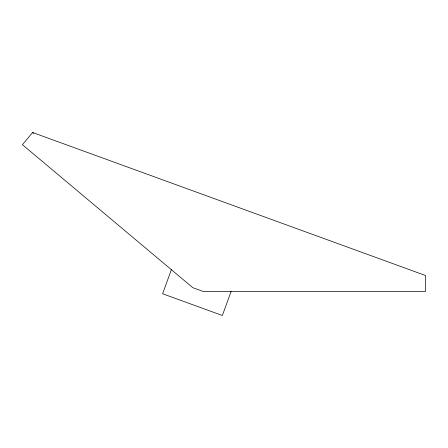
<?xml version="1.0" encoding="UTF-8"?>
<svg xmlns="http://www.w3.org/2000/svg" width="448" height="448" viewBox="0 0 448 448"><rect width="100%" height="100%" fill="white"/><g stroke="black" fill="none" stroke-linecap="round" stroke-linejoin="round"><path stroke-width="0.67" d="M171.377 269.685L162.618 293.754L222.359 315.498L231.123 291.43M32.614 132.502L22.4 144.676L192.864 287.711L203.078 291.43L425.6 291.43L425.6 275.537L32.614 132.502L33.69 133.398"/></g></svg>
